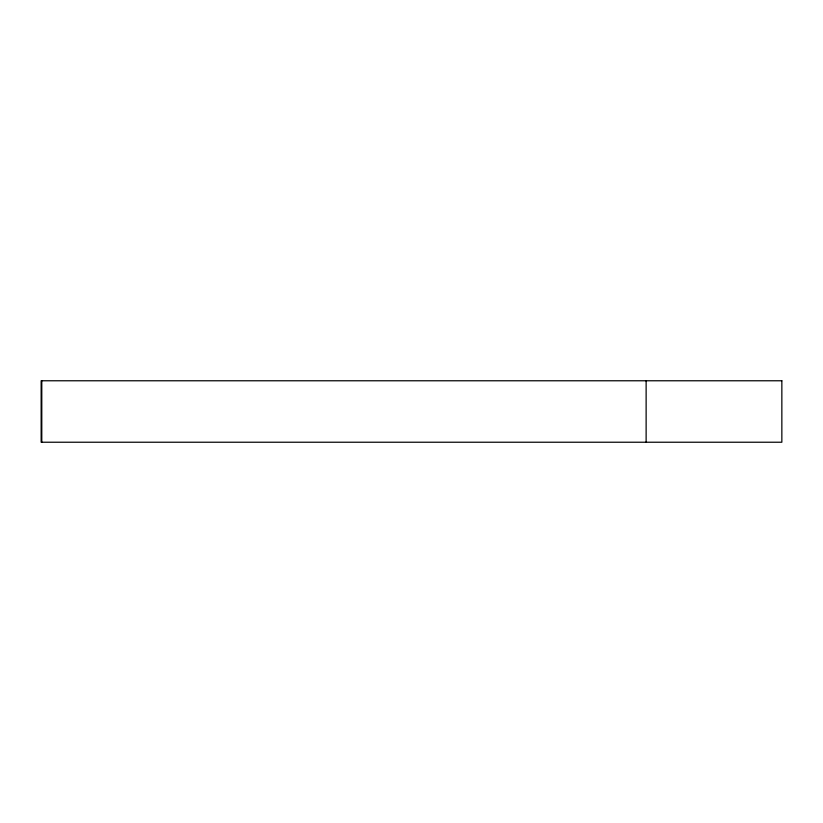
<?xml version="1.0" encoding="UTF-8"?>
<svg xmlns="http://www.w3.org/2000/svg" width="823" height="823" viewBox="0 0 823 823"><rect width="100%" height="100%" fill="white"/><g stroke="black" fill="none" stroke-linecap="round" stroke-linejoin="round"><path stroke-width="1.23" d="M646.127 380.771L646.127 442.229M41.788 380.771L41.788 442.229M781.85 380.771L41.15 380.771L41.15 442.229L781.85 442.229L781.85 380.771"/></g></svg>
